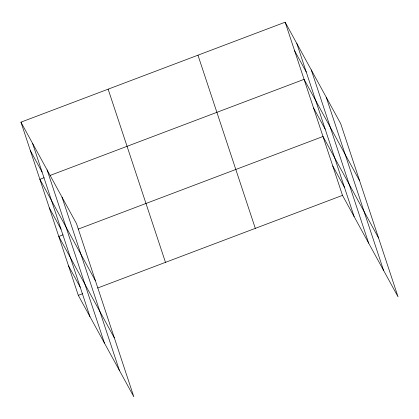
<?xml version="1.0" encoding="UTF-8"?>
<svg xmlns="http://www.w3.org/2000/svg" width="419" height="419" viewBox="0 0 419 419"><rect width="100%" height="100%" fill="white"/><g stroke="black" fill="none" stroke-linecap="round" stroke-linejoin="round"><path stroke-width="0.63" d="M20.95 122.159L76.504 223.631L133.85 396.803L78.295 295.337L20.95 122.159L285.15 22.197L340.705 123.663L398.05 296.841L342.496 195.369L285.15 22.197M44.11 177.703L39.873 179.306L95.427 280.777M50.165 175.414L304.074 79.343L359.628 180.814M63.039 234.85L58.796 236.457L114.35 337.929M78.175 229.125L322.997 136.489L378.551 237.961M78.295 295.337L82.533 293.729M97.669 288.005L342.496 195.369M294.615 50.767L306.273 72.068M313.538 107.913L325.196 129.214M332.749 165.929L344.408 187.23M30.414 150.735L42.073 172.036M49.337 207.882L60.996 229.183M68.548 265.897L80.207 287.198M326.218 97.208L383.568 270.386M311.296 69.952L368.641 243.125M296.814 43.497L354.16 216.67M197.962 55.182L255.312 228.36M108.133 89.174L165.484 262.346M62.017 197.176L119.368 370.349M47.096 169.915L104.441 343.093M32.614 143.46L89.959 316.638"/></g></svg>
